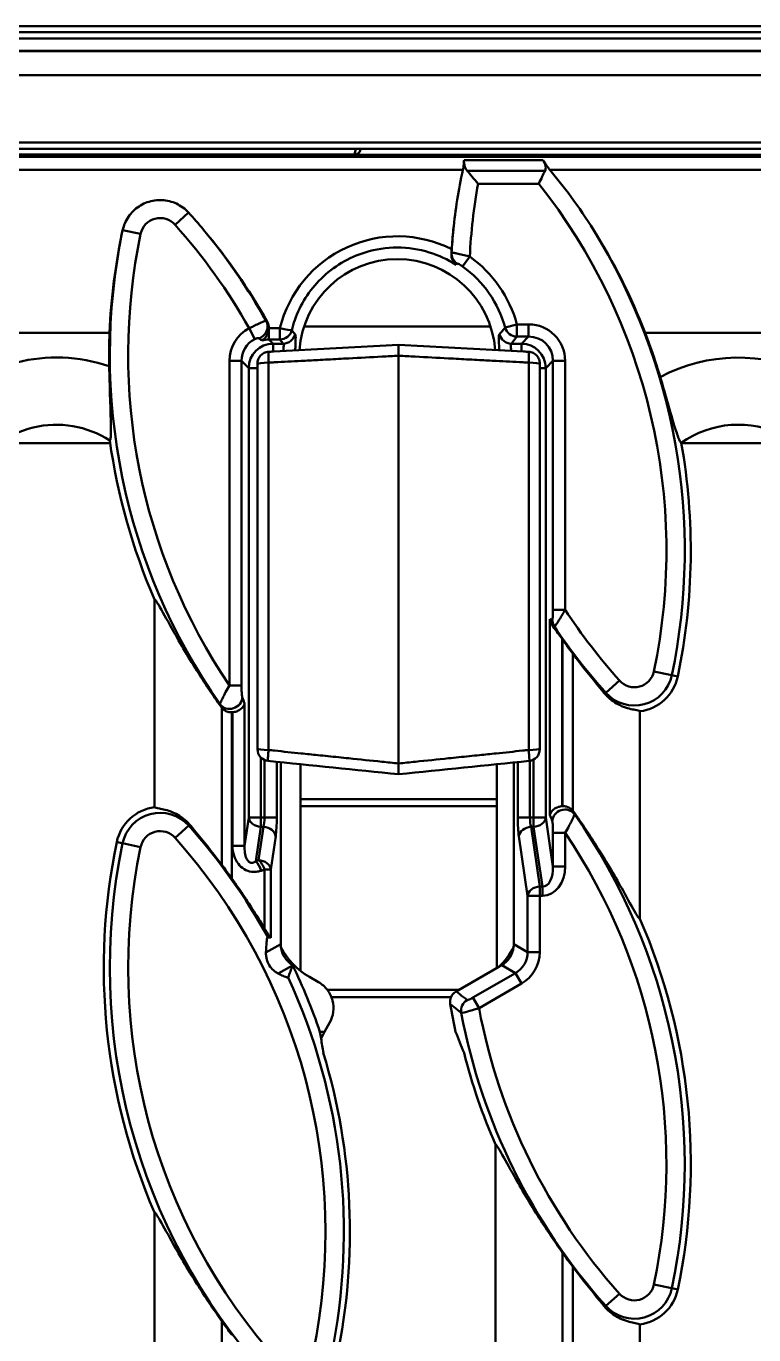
# Model space of a CAD drawing. Header units: millimetres. Extents: x 0 to 2774, y -40 to 1485.
# Drawn here: x 1546.9 to 1606.2, y 593.3 to 700 of the extents above; entities that cross this region are included whole.
import ezdxf

# ---------------------------------------------------------------- set-up
doc = ezdxf.new("R2010")
doc.units = ezdxf.units.MM
doc.header["$LTSCALE"] = 2.5
doc.layers.add('Sichtbar (ISO)', color=7, linetype='Continuous', lineweight=50)
doc.layers.add('Sichtbar schmal (ISO)', color=7, linetype='Continuous', lineweight=50)

msp = doc.modelspace()

# ---------------------------------------------------------------- linework, layer by layer
at = {"layer": 'Sichtbar (ISO)'}
for p, q in [((1965.988, 700.016), (1465.988, 700.016)), ((1965.988, 698.016), (1465.988, 698.016)), ((1965.988, 696.016), (1465.988, 696.016)), ((1544.138, 690.016), (1573.838, 690.016)), ((1573.728, 690.003), (1544.248, 690.003)), ((1544.372, 689.516), (1573.604, 689.516)), ((1573.604, 689.516), (1695.893, 689.516)), ((1573.838, 690.016), (1698.725, 690.016)), ((1574.087, 689.886), (1574.122, 690.016)), ((1553.65, 675.016), (1535.791, 675.016)), ((1610.054, 675.016), (1597.302, 675.016)), ((1577.21, 674.016), (1567.046, 673.483)), ((1577.21, 674.016), (1577.21, 673.138)), ((1587.375, 673.483), (1577.21, 674.016)), ((1587.811, 673.46), (1587.81, 673.46)), ((1565.71, 672.511), (1565.71, 672.467)), ((1565.71, 641.094), (1565.71, 672.467)), ((1577.21, 673.138), (1577.21, 639.892)), ((1588.71, 672.467), (1588.71, 672.511)), ((1588.71, 672.467), (1588.71, 641.094)), ((1557.321, 653.259), (1557.321, 636.328)), ((1596.877, 627.216), (1596.877, 644.147)), ((1565.71, 641.094), (1565.71, 641.05)), ((1588.71, 641.05), (1588.71, 641.094)), ((1567.599, 625.162), (1567.599, 639.998)), ((1569.21, 639.833), (1569.21, 636.972)), ((1569.21, 636.416), (1569.21, 639.833)), ((1577.21, 639.892), (1577.21, 639.013)), ((1585.21, 636.972), (1585.21, 639.833)), ((1585.21, 639.833), (1585.21, 636.416)), ((1586.599, 639.976), (1586.599, 625.162)), ((1569.21, 636.972), (1585.21, 636.972)), ((1569.21, 636.416), (1569.21, 622.978)), ((1585.21, 623.214), (1585.21, 636.416)), ((1585.364, 623.302), (1581.9, 621.303)), ((1585.607, 623.443), (1585.364, 623.302)), ((1570.686, 622.051), (1569.941, 622.481)), ((1581.488, 620.844), (1571.729, 620.844)), ((1570.791, 618.016), (1571.164, 618.016)), ((1570.887, 617.469), (1571.164, 618.016)), ((1571.164, 618.016), (1571.576, 618.73)), ((1585.099, 608.815), (1585.099, 591.884)), ((1557.321, 603.259), (1557.321, 586.328)), ((1596.877, 577.216), (1596.877, 594.147))]:
    msp.add_line(p, q, dxfattribs=at)
for centre, radius, start, end in [((1573.604, 690.016), 0.5, 270, 345), ((1577.099, 673.016), 8, 4.21284, 175.87111), ((1603.393, 673.227), 49.775, 177.94061, 181.08239), ((1550.806, 657.249), 49.775, 16.52029, 20.91263), ((1549.321, 659.516), 8, 57.07077, 150.29643), ((1604.877, 659.516), 8, 0, 125.3978), ((1603.393, 673.227), 50.212, 188.00963, 203.43238), ((1550.806, 657.249), 50.212, 348.215, 10.0797), ((1631.171, 678.782), 49.775, 215.35783, 216.96405), ((1596.423, 647.731), 3.612, 277.21491, 348.215), ((1566.66, 641.05), 0.95, 180, 264.12865), ((1587.76, 641.05), 0.95, 275.87135, 0), ((1557.775, 632.744), 3.612, 97.21491, 168.215), ((1603.393, 623.227), 50.212, 168.215, 203.43238), ((1523.028, 601.693), 49.775, 35.35783, 36.96405), ((1550.806, 607.249), 50.212, 348.215, 23.43238), ((1523.028, 601.693), 50.475, 18.86729, 25.54004), ((1631.171, 628.782), 50.475, 189.7065, 192.31648), ((1523.028, 601.693), 50.212, 348.215, 16.89227), ((1631.171, 628.782), 50.212, 194.41367, 203.43238), ((1631.171, 628.782), 49.775, 215.35783, 216.96405), ((1596.423, 597.731), 3.612, 277.21491, 348.215), ((1603.393, 623.227), 49.775, 215.35783, 216.96405)]:
    msp.add_arc(centre, radius, start, end, dxfattribs=at)
for centre, major_axis, ratio, start_param, end_param in [((1573.742, 690.529), (-0.137, -0.51), 0.947813, 0.2487076, 0.4682626), ((1603.393, 672.9), (0, -49.789), 0.9999784, 4.5002771, 4.6698832), ((1557.775, 682.724), (0, 3.124), 0.9999784, 1.3468687, 1.3586845), ((1523.028, 651.365), (0, 49.93), 0.9999784, 5.2266116, 5.4094214), ((1631.171, 678.456), (0, -49.752), 0.9999784, 4.6124881, 4.6446006), ((1550.806, 656.921), (0, 49.894), 0.9999784, 5.083511, 5.2722426), ((2756.21, 8455.46), (-12261.052, 838.786), 0.6419588, 1.5175994, 1.518471), ((398.21, 8455.46), (12261.052, 838.786), 0.6419588, 4.7647143, 4.7655859), ((1550.117, 601.693), (-38.018, 0), 0.7016335, 4.258301, 4.2657332), ((1569.614, 625.179), (-1.749, -1.01), 0.9900983, 5.7638847, 5.8874355), ((1572.95, 627.676), (-5.901, -1.133), 0.9985791, 0.2882109, 0.8567454), ((1569.614, 625.179), (-1.749, -1.01), 0.9900983, 5.8874355, 6.7901998), ((1581.248, 627.676), (5.901, -1.133), 0.9985791, 5.6564192, 5.9949744), ((1584.584, 625.179), (1.749, -1.01), 0.9900983, 5.7638847, 6.6789352), ((1584.584, 625.179), (1.749, -1.01), 0.9900983, 0.3957498, 0.5193006), ((1538.096, 627.792), (21.147, 36.628), 0.7016335, 4.9613664, 4.9865345), ((1523.028, 609.138), (0, 49.13), 0.9884519, 4.8827925, 4.8940841), ((1631.171, 636.864), (0, -53.331), 0.9884519, 5.0736159, 5.1085717), ((1523.028, 609.138), (0, 49.13), 0.9884519, 4.8583491, 4.8827925), ((1590.576, 616.256), (-5.486, -7.437), 0.051938, 0.0207461, 0.0387774)]:
    msp.add_ellipse(centre, major_axis=major_axis, ratio=ratio, start_param=start_param, end_param=end_param, dxfattribs=at)
for points, knots in [([(1582.529, 688.931), (1582.528, 688.905), (1582.527, 688.879), (1582.521, 688.783), (1582.515, 688.711), (1582.494, 688.525), (1582.476, 688.411), (1582.451, 688.299)], [-0.071843158, -0.071843158, -0.071843158, -0.071843158, -0.062614772, -0.062614772, -0.039080383, -0.039080383, -0.004439823, -0.004439823, -0.004439823, -0.004439823]), ([(1582.536, 688.929), (1582.536, 688.93), (1582.536, 688.931), (1582.534, 688.979), (1582.536, 689.03), (1582.541, 689.081)], [1.240725162, 1.240725162, 1.240725162, 1.240725162, 1.241037678, 1.241037678, 1.261269776, 1.261269776, 1.261269776, 1.261269776]), ([(1582.798, 688.228), (1582.696, 688.352), (1582.621, 688.504), (1582.557, 688.729), (1582.54, 688.829), (1582.536, 688.929)], [0.951886492, 0.951886492, 0.951886492, 0.951886492, 1.010222083, 1.010222083, 1.04938701, 1.04938701, 1.04938701, 1.04938701]), ([(1589.536, 688.299), (1589.505, 688.336), (1589.475, 688.374), (1589.403, 688.465), (1589.363, 688.518), (1589.26, 688.66), (1589.201, 688.748), (1589.088, 688.923), (1589.036, 689.007), (1588.988, 689.081)], [-0.11412113, -0.11412113, -0.11412113, -0.11412113, -0.09971041, -0.09971041, -0.07972174, -0.07972174, -0.04679414, -0.04679414, -0.01178755, -0.01178755, -0.01178755, -0.01178755]), ([(1588.988, 689.081), (1589.084, 688.934), (1589.156, 688.772), (1589.197, 688.546), (1589.199, 688.453), (1589.177, 688.329), (1589.161, 688.276), (1589.139, 688.228)], [0.031631, 0.031631, 0.031631, 0.031631, 0.09544219, 0.09544219, 0.12836887, 0.12836887, 0.1484271, 0.1484271, 0.1484271, 0.1484271]), ([(1583.68, 687.167), (1583.678, 687.169), (1583.677, 687.171), (1583.515, 687.363), (1583.354, 687.556), (1583.057, 687.914), (1582.918, 688.082), (1582.798, 688.228)], [-0.14669972, -0.14669972, -0.14669972, -0.14669972, -0.14605011, -0.14605011, -0.07154326, -0.07154326, 0, 0, 0, 0]), ([(1589.139, 688.228), (1589.071, 688.087), (1588.992, 687.922), (1588.819, 687.562), (1588.726, 687.368), (1588.63, 687.171), (1588.629, 687.169), (1588.629, 687.167)], [-0.12814635, -0.12814635, -0.12814635, -0.12814635, -0.06494979, -0.06494979, 0, 0, 0.00061655, 0.00061655, 0.00061655, 0.00061655]), ([(1593.081, 683.418), (1592.515, 684.322), (1591.903, 685.224), (1590.706, 686.853), (1590.134, 687.584), (1589.536, 688.299)], [0.19988652, 0.19988652, 0.19988652, 0.19988652, 0.51108946, 0.51108946, 0.7704198, 0.7704198, 0.7704198, 0.7704198]), ([(1560.092, 684.815), (1560.052, 684.858), (1560.012, 684.9), (1559.7, 685.207), (1559.316, 685.46), (1558.607, 685.749), (1558.157, 685.837), (1557.393, 685.837), (1556.943, 685.749), (1556.234, 685.46), (1555.851, 685.207), (1555.304, 684.67), (1555.045, 684.289), (1554.829, 683.777), (1554.77, 683.6), (1554.729, 683.418)], [0.67723232, 0.67723232, 0.67723232, 0.67723232, 0.69410003, 0.69410003, 0.80903074, 0.80903074, 0.9237132, 0.9237132, 1.03839565, 1.03839565, 1.15332636, 1.15332636, 1.26867748, 1.26867748, 1.32035344, 1.32035344, 1.32035344, 1.32035344]), ([(1581.51, 681.524), (1581.5, 681.406), (1581.508, 681.293), (1581.555, 681.057), (1581.601, 680.938), (1581.722, 680.726), (1581.8, 680.632), (1581.889, 680.556), (1581.89, 680.555), (1581.891, 680.554)], [0, 0, 0, 0, 0.03776024, 0.03776024, 0.08571129, 0.08571129, 0.13724312, 0.13724312, 0.13786008, 0.13786008, 0.13786008, 0.13786008]), ([(1566.5, 675.924), (1566.567, 675.805), (1566.611, 675.673), (1566.634, 675.485), (1566.636, 675.433), (1566.634, 675.382)], [0, 0, 0, 0, 0.041198957, 0.041198957, 0.056876879, 0.056876879, 0.056876879, 0.056876879]), ([(1566.065, 674.384), (1566.066, 674.385), (1566.067, 674.385), (1566.143, 674.426), (1566.216, 674.481), (1566.35, 674.616), (1566.412, 674.697), (1566.516, 674.879), (1566.559, 674.978), (1566.615, 675.181), (1566.631, 675.28), (1566.634, 675.382)], [-0.00054516, -0.00054516, -0.00054516, -0.00054516, 0, 0, 0.04269688, 0.04269688, 0.08374583, 0.08374583, 0.12071721, 0.12071721, 0.15165168, 0.15165168, 0.15165168, 0.15165168]), ([(1565.71, 672.511), (1565.71, 672.513), (1565.71, 672.515), (1565.71, 672.533), (1565.711, 672.549), (1565.714, 672.597), (1565.717, 672.627), (1565.731, 672.719), (1565.747, 672.779), (1565.81, 672.953), (1565.875, 673.06), (1566.041, 673.242), (1566.142, 673.317), (1566.365, 673.423), (1566.486, 673.453), (1566.61, 673.46)], [-0.00052808, -0.00052808, -0.00052808, -0.00052808, 0, 0, 0.00493118, 0.00493118, 0.01404054, 0.01404054, 0.03228193, 0.03228193, 0.0688436, 0.0688436, 0.10540239, 0.10540239, 0.14196091, 0.14196091, 0.14196091, 0.14196091]), ([(1567.046, 673.483), (1567.024, 673.482), (1567.003, 673.481), (1566.858, 673.473), (1566.734, 673.466), (1566.61, 673.46)], [-0.00643391, -0.00643391, -0.00643391, -0.00643391, 0, 0, 0.0372055, 0.0372055, 0.0372055, 0.0372055]), ([(1587.81, 673.46), (1587.687, 673.466), (1587.563, 673.473), (1587.417, 673.481), (1587.396, 673.482), (1587.375, 673.483)], [0.106226978, 0.106226978, 0.106226978, 0.106226978, 0.143432458, 0.143432458, 0.149866364, 0.149866364, 0.149866364, 0.149866364]), ([(1587.811, 673.46), (1587.934, 673.453), (1588.055, 673.423), (1588.279, 673.317), (1588.379, 673.242), (1588.546, 673.06), (1588.61, 672.953), (1588.674, 672.779), (1588.689, 672.719), (1588.704, 672.627), (1588.707, 672.597), (1588.71, 672.549), (1588.71, 672.533), (1588.71, 672.515), (1588.71, 672.513), (1588.71, 672.511)], [0, 0, 0, 0, 0.03710964, 0.03710964, 0.07421954, 0.07421954, 0.11133237, 0.11133237, 0.12984875, 0.12984875, 0.13909542, 0.13909542, 0.14410094, 0.14410094, 0.14463698, 0.14463698, 0.14463698, 0.14463698]), ([(1553.67, 666.23), (1553.694, 666.247), (1553.713, 666.296), (1553.742, 666.455), (1553.752, 666.564), (1553.77, 666.971), (1553.766, 667.343), (1553.741, 668.365), (1553.714, 669.096), (1553.664, 670.67), (1553.642, 671.476), (1553.627, 672.287)], [-0.89673369, -0.89673369, -0.89673369, -0.89673369, -0.80012747, -0.80012747, -0.70341767, -0.70341767, -0.50848125, -0.50848125, -0.24335589, -0.24335589, 0, 0, 0, 0]), ([(1598.526, 671.402), (1598.726, 670.729), (1598.92, 670.059), (1599.293, 668.764), (1599.468, 668.15), (1599.765, 667.155), (1599.889, 666.763), (1600.098, 666.218), (1600.18, 666.065), (1600.243, 666.037)], [-0.83011063, -0.83011063, -0.83011063, -0.83011063, -0.61945321, -0.61945321, -0.39788057, -0.39788057, -0.19550263, -0.19550263, 0, 0, 0, 0]), ([(1562.736, 644.511), (1562.073, 645.45), (1561.399, 646.456), (1559.996, 648.683), (1559.287, 649.904), (1558.326, 651.622), (1557.92, 652.372), (1557.576, 652.948), (1557.499, 653.07), (1557.384, 653.224), (1557.343, 653.261), (1557.321, 653.259)], [3.4958418, 3.4958418, 3.4958418, 3.4958418, 3.8312275, 3.8312275, 4.2428686, 4.2428686, 4.5039478, 4.5039478, 4.5816976, 4.5816976, 4.6534636, 4.6534636, 4.6534636, 4.6534636]), ([(1589.778, 651.084), (1589.712, 651.169), (1589.661, 651.26), (1589.582, 651.45), (1589.556, 651.55), (1589.544, 651.651), (1589.544, 651.652), (1589.544, 651.653)], [0, 0, 0, 0, 0.039546677, 0.039546677, 0.081152881, 0.081152881, 0.081539688, 0.081539688, 0.081539688, 0.081539688]), ([(1590.528, 650.048), (1590.419, 650.201), (1590.305, 650.362), (1590.054, 650.712), (1589.918, 650.898), (1589.795, 651.061), (1589.786, 651.073), (1589.778, 651.084)], [-0.61563881, -0.61563881, -0.61563881, -0.61563881, -0.56100482, -0.56100482, -0.49272721, -0.49272721, -0.48768777, -0.48768777, -0.48768777, -0.48768777]), ([(1594.013, 645.577), (1593.968, 645.63), (1593.924, 645.683), (1593.172, 646.581), (1592.437, 647.494), (1591.654, 648.516), (1591.527, 648.683), (1591.4, 648.852)], [0.70958265, 0.70958265, 0.70958265, 0.70958265, 0.73010989, 0.73010989, 1.0546565, 1.0546565, 1.11670002, 1.11670002, 1.11670002, 1.11670002]), ([(1564.654, 644.79), (1564.654, 644.789), (1564.654, 644.788), (1564.638, 644.698), (1564.601, 644.608), (1564.479, 644.436), (1564.394, 644.352), (1564.2, 644.222), (1564.098, 644.172), (1563.887, 644.101), (1563.782, 644.078), (1563.673, 644.068), (1563.672, 644.067), (1563.671, 644.067)], [-0.00054735, -0.00054735, -0.00054735, -0.00054735, 0, 0, 0.04548776, 0.04548776, 0.0923087, 0.0923087, 0.13017484, 0.13017484, 0.16305697, 0.16305697, 0.16332469, 0.16332469, 0.16332469, 0.16332469]), ([(1596.877, 644.147), (1596.828, 644.188), (1596.698, 644.217), (1596.222, 644.31), (1595.824, 644.386), (1595.217, 644.645), (1595.025, 644.74), (1594.642, 644.983), (1594.45, 645.132), (1594.191, 645.378), (1594.1, 645.474), (1594.013, 645.577)], [0.04336489, 0.04336489, 0.04336489, 0.04336489, 0.19996601, 0.19996601, 0.39993202, 0.39993202, 0.47560066, 0.47560066, 0.55126929, 0.55126929, 0.59299387, 0.59299387, 0.59299387, 0.59299387]), ([(1563.622, 644.064), (1563.605, 644.063), (1563.588, 644.063), (1563.445, 644.064), (1563.319, 644.089), (1563.109, 644.175), (1563.022, 644.227), (1562.891, 644.332), (1562.843, 644.38), (1562.799, 644.431)], [0.152189925, 0.152189925, 0.152189925, 0.152189925, 0.157281749, 0.157281749, 0.19536677, 0.19536677, 0.22550286, 0.22550286, 0.245848046, 0.245848046, 0.245848046, 0.245848046]), ([(1557.321, 636.328), (1557.37, 636.288), (1557.501, 636.258), (1557.976, 636.166), (1558.374, 636.09), (1558.982, 635.831), (1559.173, 635.735), (1559.557, 635.492), (1559.749, 635.344), (1560.008, 635.098), (1560.099, 635.002), (1560.186, 634.899)], [0.04336489, 0.04336489, 0.04336489, 0.04336489, 0.19996601, 0.19996601, 0.39993202, 0.39993202, 0.47560066, 0.47560066, 0.55126929, 0.55126929, 0.59299387, 0.59299387, 0.59299387, 0.59299387]), ([(1589.544, 635.685), (1589.544, 635.686), (1589.544, 635.687), (1589.56, 635.778), (1589.598, 635.867), (1589.719, 636.04), (1589.804, 636.123), (1589.999, 636.253), (1590.1, 636.303), (1590.311, 636.375), (1590.417, 636.397), (1590.526, 636.408), (1590.527, 636.408), (1590.528, 636.408)], [-0.00054956, -0.00054956, -0.00054956, -0.00054956, 0, 0, 0.04538998, 0.04538998, 0.09226353, 0.09226353, 0.13016071, 0.13016071, 0.16305398, 0.16305398, 0.16332308, 0.16332308, 0.16332308, 0.16332308]), ([(1590.576, 636.412), (1590.593, 636.412), (1590.61, 636.413), (1590.754, 636.412), (1590.879, 636.386), (1591.089, 636.3), (1591.176, 636.249), (1591.307, 636.143), (1591.356, 636.096), (1591.4, 636.045)], [0.152189675, 0.152189675, 0.152189675, 0.152189675, 0.157262329, 0.157262329, 0.19535253, 0.19535253, 0.225491118, 0.225491118, 0.245847784, 0.245847784, 0.245847784, 0.245847784]), ([(1591.462, 635.964), (1592.126, 635.026), (1592.799, 634.02), (1594.203, 631.792), (1594.911, 630.571), (1595.872, 628.854), (1596.278, 628.104), (1596.622, 627.528), (1596.7, 627.406), (1596.815, 627.251), (1596.855, 627.214), (1596.877, 627.216)], [3.4958418, 3.4958418, 3.4958418, 3.4958418, 3.8312275, 3.8312275, 4.2428686, 4.2428686, 4.5039478, 4.5039478, 4.5816976, 4.5816976, 4.6534636, 4.6534636, 4.6534636, 4.6534636]), ([(1560.186, 634.899), (1560.23, 634.846), (1560.275, 634.793), (1561.026, 633.895), (1561.761, 632.981), (1562.544, 631.96), (1562.671, 631.793), (1562.799, 631.624)], [0.70958265, 0.70958265, 0.70958265, 0.70958265, 0.73010989, 0.73010989, 1.0546565, 1.0546565, 1.11670002, 1.11670002, 1.11670002, 1.11670002]), ([(1563.622, 630.497), (1564.306, 629.534), (1565.001, 628.496), (1565.868, 627.12), (1566.08, 626.777), (1566.286, 626.438)], [3.48531602, 3.48531602, 3.48531602, 3.48531602, 3.83122755, 3.83122755, 3.94658935, 3.94658935, 3.94658935, 3.94658935]), ([(1566.794, 625.665), (1566.788, 625.667), (1566.779, 625.675), (1566.753, 625.705), (1566.733, 625.732), (1566.663, 625.83), (1566.604, 625.922), (1566.467, 626.14), (1566.378, 626.285), (1566.286, 626.438)], [0.45584881, 0.45584881, 0.45584881, 0.45584881, 0.47001999, 0.47001999, 0.48877737, 0.48877737, 0.52629213, 0.52629213, 0.57881081, 0.57881081, 0.57881081, 0.57881081]), ([(1566.397, 624.467), (1566.407, 624.751), (1566.423, 625.072), (1566.452, 625.392), (1566.463, 625.487), (1566.481, 625.607), (1566.491, 625.66), (1566.509, 625.72), (1566.519, 625.742), (1566.531, 625.752), (1566.535, 625.753), (1566.539, 625.751)], [1.37154015, 1.37154015, 1.37154015, 1.37154015, 1.45905871, 1.45905871, 1.49123561, 1.49123561, 1.51621704, 1.51621704, 1.53798647, 1.53798647, 1.54705021, 1.54705021, 1.54705021, 1.54705021]), ([(1567.4, 622.754), (1567.336, 622.787), (1567.272, 622.824), (1567.068, 622.961), (1566.937, 623.079), (1566.713, 623.35), (1566.62, 623.501), (1566.479, 623.825), (1566.432, 623.997), (1566.397, 624.272), (1566.393, 624.372), (1566.397, 624.467)], [-0.36580718, -0.36580718, -0.36580718, -0.36580718, -0.34333988, -0.34333988, -0.29352773, -0.29352773, -0.24435018, -0.24435018, -0.19483642, -0.19483642, -0.16554489, -0.16554489, -0.16554489, -0.16554489]), ([(1568.213, 622.437), (1568.212, 622.433), (1568.208, 622.43), (1568.19, 622.424), (1568.165, 622.426), (1568.063, 622.45), (1567.927, 622.504), (1567.679, 622.616), (1567.541, 622.683), (1567.4, 622.754)], [0.01242408, 0.01242408, 0.01242408, 0.01242408, 0.0229879, 0.0229879, 0.04615819, 0.04615819, 0.1028572, 0.1028572, 0.15083813, 0.15083813, 0.15083813, 0.15083813]), ([(1571.576, 618.73), (1571.735, 619.006), (1571.839, 619.31), (1571.922, 619.936), (1571.902, 620.251), (1571.743, 620.868), (1571.599, 621.163), (1571.207, 621.676), (1570.964, 621.89), (1570.686, 622.051)], [-0.38304566, -0.38304566, -0.38304566, -0.38304566, -0.28749559, -0.28749559, -0.19372824, -0.19372824, -0.09623028, -0.09623028, 0, 0, 0, 0]), ([(1581.9, 621.303), (1581.788, 621.238), (1581.69, 621.152), (1581.532, 620.947), (1581.474, 620.831), (1581.42, 620.636), (1581.409, 620.563), (1581.402, 620.418), (1581.406, 620.344), (1581.418, 620.272)], [0, 0, 0, 0, 0.03883839, 0.03883839, 0.07759437, 0.07759437, 0.09948083, 0.09948083, 0.12140627, 0.12140627, 0.12140627, 0.12140627]), ([(1590.576, 599.979), (1589.893, 600.942), (1589.197, 601.98), (1587.773, 604.239), (1587.065, 605.46), (1586.104, 607.177), (1585.698, 607.927), (1585.354, 608.503), (1585.276, 608.626), (1585.169, 608.77), (1585.132, 608.807), (1585.109, 608.813)], [3.485316, 3.485316, 3.485316, 3.485316, 3.8312275, 3.8312275, 4.2428686, 4.2428686, 4.5039478, 4.5039478, 4.5816976, 4.5816976, 4.6437184, 4.6437184, 4.6437184, 4.6437184]), ([(1562.799, 594.423), (1562.115, 595.386), (1561.419, 596.424), (1559.996, 598.683), (1559.287, 599.904), (1558.326, 601.622), (1557.92, 602.372), (1557.576, 602.948), (1557.499, 603.07), (1557.384, 603.224), (1557.343, 603.261), (1557.321, 603.259)], [3.485316, 3.485316, 3.485316, 3.485316, 3.8312275, 3.8312275, 4.2428686, 4.2428686, 4.5039478, 4.5039478, 4.5816976, 4.5816976, 4.6534636, 4.6534636, 4.6534636, 4.6534636]), ([(1594.013, 595.577), (1593.968, 595.63), (1593.924, 595.683), (1593.172, 596.581), (1592.437, 597.494), (1591.654, 598.516), (1591.527, 598.683), (1591.4, 598.852)], [0.70958265, 0.70958265, 0.70958265, 0.70958265, 0.73010989, 0.73010989, 1.0546565, 1.0546565, 1.11670002, 1.11670002, 1.11670002, 1.11670002]), ([(1596.877, 594.147), (1596.828, 594.188), (1596.698, 594.217), (1596.222, 594.31), (1595.824, 594.386), (1595.217, 594.645), (1595.025, 594.74), (1594.642, 594.983), (1594.45, 595.132), (1594.191, 595.378), (1594.1, 595.474), (1594.013, 595.577)], [0.04336489, 0.04336489, 0.04336489, 0.04336489, 0.19996601, 0.19996601, 0.39993202, 0.39993202, 0.47560066, 0.47560066, 0.55126929, 0.55126929, 0.59299387, 0.59299387, 0.59299387, 0.59299387])]:
    msp.add_open_spline(points, degree=3, knots=knots, dxfattribs=at)
for points, degree in [([(1582.541, 689.081), (1582.536, 689.035), (1582.532, 688.985), (1582.529, 688.931)], 3), ([(1582.451, 688.299), (1582.086, 686.66), (1581.827, 685.013), (1581.667, 683.418)], 3), ([(1561.311, 683.418), (1560.916, 683.89), (1560.509, 684.356), (1560.092, 684.815)], 3), ([(1581.51, 681.524), (1581.519, 681.621), (1581.527, 681.723), (1581.534, 681.826)], 3), ([(1566.61, 673.46), (1566.61, 673.46), (1566.61, 673.46), (1566.61, 673.46)], 3), ([(1590.576, 649.979), (1590.56, 650.002), (1590.544, 650.025), (1590.528, 650.048)], 3), ([(1562.799, 644.431), (1562.777, 644.457), (1562.756, 644.483), (1562.736, 644.511)], 3), ([(1563.671, 644.067), (1563.655, 644.066), (1563.638, 644.065), (1563.622, 644.064)], 3), ([(1590.528, 636.408), (1590.544, 636.41), (1590.56, 636.411), (1590.576, 636.412)], 3), ([(1591.4, 636.045), (1591.422, 636.019), (1591.443, 635.992), (1591.462, 635.964)], 3), ([(1568.56, 623.424), (1568.564, 623.434), (1568.567, 623.445), (1568.57, 623.455)], 3), ([(1585.099, 608.815), (1585.104, 608.814), (1585.109, 608.813)], 2)]:
    msp.add_open_spline(points, degree=degree, dxfattribs=at)
at = {"layer": 'Sichtbar schmal (ISO)'}
for p, q in [((1465.988, 699.516), (1965.988, 699.516)), ((1965.988, 699.016), (1465.988, 699.016)), ((1465.988, 697.99), (1965.988, 697.99)), ((1965.988, 690.516), (1465.988, 690.516)), ((1573.604, 689.54), (1544.372, 689.54)), ((1573.728, 690.003), (1573.604, 689.54)), ((1573.604, 689.516), (1573.604, 689.54)), ((1695.782, 689.37), (1542.194, 689.37)), ((1582.536, 688.929), (1582.529, 688.931)), ((1588.988, 689.081), (1582.541, 689.081)), ((1542.194, 688.299), (1582.451, 688.299)), ((1589.139, 688.228), (1582.798, 688.228)), ((1589.536, 688.299), (1609.466, 688.299)), ((1588.629, 687.167), (1583.68, 687.167)), ((1560.092, 684.815), (1558.987, 683.828)), ((1554.721, 683.382), (1554.721, 683.382)), ((1556.184, 683.076), (1554.721, 683.382)), ((1583.007, 681.223), (1582.427, 680.418)), ((1586.849, 675.698), (1585.892, 675.435)), ((1586.849, 674.706), (1586.849, 675.698)), ((1587.804, 675.698), (1586.849, 675.698)), ((1587.804, 675.698), (1587.804, 674.706)), ((1565.038, 675.375), (1565.485, 674.495)), ((1567.535, 675.382), (1566.636, 675.382)), ((1566.636, 675.382), (1566.636, 674.464)), ((1567.535, 675.382), (1567.535, 674.464)), ((1569.504, 675.529), (1584.694, 675.529)), ((1586.849, 674.706), (1587.804, 674.706)), ((1587.222, 674.123), (1587.804, 674.706)), ((1566.636, 674.464), (1567.535, 674.464)), ((1566.636, 674.464), (1566.976, 674.123)), ((1566.976, 674.123), (1567.803, 674.123)), ((1566.976, 673.479), (1566.976, 674.123)), ((1586.395, 674.123), (1587.222, 674.123)), ((1587.222, 674.123), (1587.222, 673.491)), ((1563.416, 672.721), (1564.409, 672.721)), ((1563.416, 672.721), (1563.416, 646.253)), ((1564.409, 646.253), (1564.409, 672.721)), ((1564.991, 672.138), (1564.409, 672.721)), ((1566.611, 672.578), (1566.611, 640.987)), ((1587.81, 640.987), (1587.81, 672.578)), ((1589.789, 672.721), (1589.207, 672.138)), ((1590.782, 672.721), (1589.789, 672.721)), ((1589.789, 672.721), (1589.789, 652.43)), ((1590.782, 652.43), (1590.782, 672.721)), ((1564.991, 635.482), (1564.991, 672.138)), ((1564.991, 672.138), (1565.71, 672.138)), ((1588.71, 672.138), (1589.207, 672.138)), ((1589.207, 672.138), (1589.207, 635.482)), ((1553.703, 665.998), (1544.634, 665.998)), ((1609.564, 665.998), (1600.25, 665.998)), ((1590.782, 652.43), (1589.789, 652.43)), ((1589.544, 651.653), (1589.544, 635.685)), ((1590.528, 636.408), (1590.528, 650.048)), ((1590.576, 636.412), (1590.576, 649.979)), ((1591.4, 648.852), (1591.4, 636.045)), ((1598.015, 647.399), (1599.477, 647.094)), ((1599.477, 647.094), (1599.96, 646.993)), ((1563.416, 646.253), (1564.409, 646.253)), ((1594.097, 645.652), (1594.013, 645.577)), ((1595.211, 646.648), (1594.097, 645.652)), ((1564.654, 633.18), (1564.654, 644.79)), ((1562.799, 631.624), (1562.799, 644.431)), ((1563.622, 644.064), (1563.622, 630.497)), ((1563.671, 644.067), (1563.671, 633.18)), ((1565.984, 640.383), (1565.984, 635.482)), ((1566.285, 635.482), (1566.285, 640.177)), ((1567.277, 640.031), (1567.277, 635.482)), ((1586.921, 635.482), (1586.921, 640.009)), ((1587.914, 640.112), (1587.914, 635.482)), ((1588.214, 635.482), (1588.214, 640.216)), ((1569.21, 636.416), (1585.21, 636.416)), ((1564.654, 633.18), (1564.991, 635.482)), ((1564.991, 635.482), (1565.984, 635.482)), ((1565.984, 635.482), (1566.285, 635.482)), ((1565.984, 635.482), (1565.984, 634.716)), ((1567.277, 635.482), (1566.285, 635.482)), ((1587.914, 635.482), (1586.921, 635.482)), ((1587.914, 635.482), (1588.214, 635.482)), ((1588.214, 634.716), (1588.214, 635.482)), ((1588.214, 635.482), (1589.207, 635.482)), ((1589.207, 635.482), (1589.789, 631.501)), ((1558.987, 633.828), (1560.101, 634.823)), ((1560.101, 634.823), (1560.186, 634.899)), ((1565.984, 634.716), (1565.574, 631.913)), ((1565.801, 632.012), (1566.197, 634.716)), ((1566.197, 634.716), (1565.984, 634.716)), ((1567.19, 633.95), (1566.794, 631.246)), ((1587.719, 629.095), (1587.009, 633.95)), ((1588.214, 634.716), (1588.001, 634.716)), ((1588.001, 634.716), (1588.712, 629.861)), ((1588.925, 629.861), (1588.214, 634.716)), ((1590.782, 634.222), (1589.789, 634.222)), ((1589.789, 634.222), (1589.789, 631.501)), ((1590.782, 631.501), (1590.782, 634.222)), ((1554.721, 633.382), (1554.239, 633.482)), ((1556.184, 633.076), (1554.721, 633.382)), ((1563.671, 633.18), (1564.654, 633.18)), ((1566.286, 631.246), (1566.794, 631.246)), ((1566.286, 631.246), (1566.286, 626.438)), ((1566.794, 625.665), (1566.794, 631.246)), ((1590.782, 631.501), (1589.789, 631.501)), ((1588.712, 629.095), (1588.712, 629.861)), ((1588.925, 629.861), (1588.712, 629.861)), ((1588.925, 629.095), (1588.925, 629.861)), ((1587.719, 629.095), (1588.712, 629.095)), ((1587.719, 629.095), (1587.719, 624.515)), ((1588.712, 629.095), (1588.925, 629.095)), ((1588.712, 624.515), (1588.712, 629.095)), ((1566.397, 624.467), (1567.599, 625.162)), ((1586.599, 625.162), (1587.719, 624.515)), ((1588.712, 624.515), (1587.719, 624.515)), ((1568.56, 623.424), (1567.4, 622.754)), ((1586.727, 622.796), (1585.607, 623.443)), ((1586.727, 622.796), (1583.267, 620.798)), ((1587.223, 621.936), (1586.727, 622.796)), ((1571.385, 621.443), (1582.143, 621.443)), ((1583.763, 619.939), (1587.223, 621.936)), ((1583.763, 619.939), (1583.267, 620.798)), ((1590.576, 587.179), (1590.576, 599.979)), ((1591.4, 598.852), (1591.4, 586.053)), ((1594.097, 595.652), (1595.211, 596.648)), ((1598.015, 597.399), (1599.477, 597.094)), ((1599.477, 597.094), (1599.96, 596.993)), ((1594.097, 595.652), (1594.013, 595.577)), ((1562.799, 581.624), (1562.799, 594.423))]:
    msp.add_line(p, q, dxfattribs=at)
for centre, radius, start, end in [((1631.171, 678.782), 48.226, 169.98735, 177.09909), ((1550.806, 657.249), 48.226, 348.215, 38.34444), ((1557.775, 682.744), 1.626, 41.785, 168.215), ((1603.393, 673.227), 49.72, 168.215, 214.98283), ((1557.775, 682.744), 3.12, 167.53706, 168.215), ((1603.393, 673.227), 48.226, 168.215, 214.00914), ((1523.028, 651.693), 48.226, 29.41031, 41.785), ((1523.028, 651.693), 49.72, 29.25061, 39.64788), ((1631.171, 678.782), 49.72, 174.65064, 176.82063), ((1550.806, 657.249), 49.72, 348.215, 31.75784), ((1577.099, 673.016), 10.113, 15.38454, 54.25396), ((1577.099, 673.016), 9.12, 15.38454, 54.25396), ((1549.321, 659.516), 13.477, 71.3703, 136.3997), ((1604.877, 659.516), 13.477, 63.79183, 118.11566), ((1631.171, 678.782), 48.226, 213.12355, 221.785), ((1631.171, 678.782), 49.72, 213.89276, 221.785), ((1596.423, 647.731), 3.12, 221.785, 348.215), ((1596.423, 647.731), 1.626, 221.785, 348.215), ((1557.775, 632.744), 3.12, 41.785, 168.215), ((1550.806, 607.249), 49.72, 348.215, 34.98283), ((1557.775, 632.744), 1.626, 41.785, 168.215), ((1523.028, 601.693), 49.72, 28.93869, 41.785), ((1550.806, 607.249), 48.226, 348.215, 34.00914), ((1603.393, 623.227), 49.72, 168.215, 221.785), ((1603.393, 623.227), 48.226, 168.215, 221.785), ((1523.028, 601.693), 48.226, 348.215, 41.785), ((1523.028, 601.693), 49.72, 348.215, 24.65929), ((1631.171, 628.782), 49.72, 190.70363, 221.785), ((1631.171, 628.782), 48.226, 190.56692, 221.785), ((1596.423, 597.731), 3.12, 221.785, 348.215), ((1596.423, 597.731), 1.626, 221.785, 348.215)]:
    msp.add_arc(centre, radius, start, end, dxfattribs=at)
for centre, major_axis, ratio, start_param, end_param in [((1573.604, 690.016), (0.483, -0.129), 0.947813, 4.9610966, 6.2831853), ((1577.099, 673.031), (0, 9.849), 0.9999575, 5.8161391, 7.6130358), ((1582.522, 681.485), (-0.684, 0.73), 0.9920724, 0.7663927, 1.8172891), ((1565.539, 675.501), (0.563, 0.827), 0.9813279, 4.0567485, 5.8129134), ((1587.759, 672.676), (2.153, 2.153), 0.9852565, 5.5052135, 7.0611571), ((1566.439, 672.676), (-2.153, 2.153), 0.9852565, 5.9721905, 7.0611571), ((1566.439, 672.676), (-1.456, 1.456), 0.9710455, 5.9721905, 7.0611571), ((1566.709, 672.406), (-1.24, 1.682), 0.9558488, 5.6622447, 5.9486616), ((1566.709, 672.331), (-1.751, 2.529), 0.9745247, 5.6895959, 5.6901187), ((1567.535, 675.457), (0.971, -0.239), 0.0727067, 4.7302518, 6.1606864), ((1567.535, 675.457), (0.79, 0.613), 0.9881278, 4.0577118, 5.3670662), ((1567.803, 675.116), (-0.781, -0.624), 0.9878709, 0.9024502, 2.2391425), ((1586.395, 675.116), (-0.781, 0.624), 0.9878709, 0.9024502, 2.2391425), ((1586.849, 675.698), (0.795, -0.606), 0.9882938, 4.066914, 5.357864), ((1587.759, 672.676), (1.456, 1.456), 0.9710455, 5.5052135, 7.0611571), ((1566.991, 672.123), (-1.414, 1.414), 0.9998897, 5.5052135, 7.0611571), ((1587.207, 672.123), (1.414, 1.414), 0.9998897, 5.5052135, 7.0611571), ((1566.66, 672.467), (-0.95, 0), 0.1171879, 4.7647489, 6.2831853), ((1587.76, 672.467), (0.95, 0), 0.1171879, 0, 1.5184364), ((1590.726, 651.612), (-0.206, -0.978), 0.9922188, 4.9185664, 5.5077729), ((1563.472, 645.292), (0.937, 0.351), 0.9437736, 3.4083811, 5.9056408), ((1566.66, 641.094), (-0.95, 0), 0.1132914, 0, 1.5184364), ((1587.76, 641.094), (0.95, 0), 0.1132914, 4.7647489, 6.2831853), ((1590.726, 635.183), (-0.937, -0.351), 0.9437736, 3.4083811, 5.9056408), ((1565.984, 635.482), (-0.989, 0.145), 0.7626782, 0.1895584, 1.6819383), ((1566.039, 635.482), (0, 1), 0.2455691, 3.8397244, 4.712389), ((1567.032, 635.482), (0, -2), 0.1227846, 0.6981317, 1.5707963), ((1587.167, 635.482), (0, 2), 0.1227846, 1.5707963, 2.443461), ((1588.159, 635.482), (0, -1), 0.2455691, 4.712389, 5.5850536), ((1588.214, 635.482), (0.989, 0.145), 0.7626782, 4.601247, 6.0936269), ((1566.197, 633.95), (0.989, -0.145), 0.7626782, 0.1895584, 1.6819383), ((1588.001, 633.95), (-0.989, -0.145), 0.7626782, 4.601247, 6.0936269), ((1563.622, 635.315), (-4.5, 0), 0.8390996, 2.0194332, 2.0763577), ((1565.574, 631.147), (0.375, -0.927), 0.4075829, 1.4076285, 2.3607062), ((1565.801, 631.246), (-0.421, 0.907), 0.448667, 4.5069327, 5.4804718), ((1565.801, 631.246), (0.989, -0.145), 0.7626782, 0.1895584, 1.6819383), ((1563.622, 634.549), (5.5, 0), 0.6865361, 5.1610258, 5.2179503), ((1588.767, 631.706), (0.38, -2.595), 0.7626782, 6.1720433, 7.6644232), ((1588.767, 631.706), (0.269, -1.84), 0.5377327, 6.1720433, 7.6644232), ((1588.712, 629.095), (-0.989, -0.145), 0.7626782, 4.601247, 6.0936269), ((1585.689, 624.541), (1.767, -1.02), 0.9804384, 5.7638847, 6.8024859), ((1585.689, 624.541), (2.624, -1.515), 0.9900983, 5.7638847, 6.8024859), ((1583.295, 619.733), (-0.615, -0.788), 0.9913404, 4.3307451, 5.5574251)]:
    msp.add_ellipse(centre, major_axis=major_axis, ratio=ratio, start_param=start_param, end_param=end_param, dxfattribs=at)
for points, knots in [([(1568.497, 675.211), (1568.565, 675.492), (1568.648, 675.77), (1569.19, 677.311), (1569.929, 678.476), (1571.895, 680.41), (1573.142, 681.154), (1575.334, 681.83), (1576.217, 681.963), (1577.099, 681.963), (1577.982, 681.963), (1578.864, 681.83), (1580.477, 681.333), (1581.214, 680.99), (1581.891, 680.554)], [-1.3298505, -1.3298505, -1.3298505, -1.3298505, -1.2318876, -1.2318876, -0.7764802, -0.7764802, -0.2986462, -0.2986462, 0, 0, 0, 0.2986462, 0.2986462, 0.5711527, 0.5711527, 0.5711527, 0.5711527]), ([(1583.007, 681.223), (1582.859, 681.263), (1582.708, 681.302), (1582.381, 681.383), (1582.205, 681.424), (1581.924, 681.484), (1581.812, 681.506), (1581.658, 681.532), (1581.606, 681.539), (1581.549, 681.543), (1581.535, 681.542), (1581.527, 681.54)], [-0.079028144, -0.079028144, -0.079028144, -0.079028144, -0.0612112, -0.0612112, -0.039532842, -0.039532842, -0.02196269, -0.02196269, -0.008447188, -0.008447188, 0, 0, 0, 0]), ([(1581.987, 680.649), (1581.989, 680.651), (1581.994, 680.652), (1582.011, 680.652), (1582.027, 680.648), (1582.073, 680.631), (1582.107, 680.615), (1582.19, 680.572), (1582.242, 680.541), (1582.339, 680.479), (1582.384, 680.449), (1582.427, 680.418)], [0, 0, 0, 0, 0.008447188, 0.008447188, 0.02196269, 0.02196269, 0.039532842, 0.039532842, 0.0612112, 0.0612112, 0.079028144, 0.079028144, 0.079028144, 0.079028144]), ([(1566.408, 675.988), (1566.402, 675.988), (1566.392, 675.987), (1566.33, 675.975), (1566.23, 675.941), (1565.976, 675.837), (1565.835, 675.775), (1565.556, 675.643), (1565.427, 675.579), (1565.208, 675.466), (1565.122, 675.421), (1565.038, 675.375)], [-0.390057786, -0.390057786, -0.390057786, -0.390057786, -0.384096088, -0.384096088, -0.359982407, -0.359982407, -0.340007789, -0.340007789, -0.324642697, -0.324642697, -0.315039515, -0.315039515, -0.315039515, -0.315039515]), ([(1565.485, 674.495), (1565.504, 674.505), (1565.524, 674.514), (1565.575, 674.535), (1565.607, 674.545), (1565.676, 674.563), (1565.712, 674.57), (1565.781, 674.575), (1565.81, 674.572), (1565.832, 674.564), (1565.836, 674.562), (1565.839, 674.559)], [0.315039515, 0.315039515, 0.315039515, 0.315039515, 0.324642697, 0.324642697, 0.340007789, 0.340007789, 0.359982407, 0.359982407, 0.384096088, 0.384096088, 0.390057786, 0.390057786, 0.390057786, 0.390057786]), ([(1565.948, 674.475), (1565.978, 674.452), (1566.007, 674.43), (1566.046, 674.399), (1566.056, 674.392), (1566.065, 674.384)], [0.074984925, 0.074984925, 0.074984925, 0.074984925, 0.135073517, 0.135073517, 0.155161371, 0.155161371, 0.155161371, 0.155161371]), ([(1568.497, 675.211), (1568.505, 675.202), (1568.513, 675.193), (1568.603, 675.088), (1568.687, 674.992), (1568.772, 674.897)], [0.74338879, 0.74338879, 0.74338879, 0.74338879, 0.7681199, 0.7681199, 1.02415987, 1.02415987, 1.02415987, 1.02415987]), ([(1568.772, 674.897), (1568.784, 674.883), (1568.794, 674.857), (1568.814, 674.763), (1568.819, 674.678), (1568.821, 674.43), (1568.814, 674.254), (1568.8, 673.903), (1568.793, 673.742), (1568.788, 673.574)], [0, 0, 0, 0, 0.03852028, 0.03852028, 0.10015274, 0.10015274, 0.1789136, 0.1789136, 0.23706348, 0.23706348, 0.23706348, 0.23706348]), ([(1585.41, 673.586), (1585.402, 673.848), (1585.39, 674.094), (1585.377, 674.499), (1585.375, 674.661), (1585.395, 674.832), (1585.408, 674.877), (1585.427, 674.897)], [0.05285871, 0.05285871, 0.05285871, 0.05285871, 0.14385259, 0.14385259, 0.23291145, 0.23291145, 0.28857324, 0.28857324, 0.28857324, 0.28857324]), ([(1585.427, 674.897), (1585.511, 674.992), (1585.595, 675.088), (1585.75, 675.267), (1585.822, 675.351), (1585.892, 675.435)], [0, 0, 0, 0, 0.25605142, 0.25605142, 0.48009091, 0.48009091, 0.48009091, 0.48009091]), ([(1586.849, 674.706), (1586.78, 674.615), (1586.711, 674.525), (1586.559, 674.33), (1586.478, 674.227), (1586.395, 674.123)], [-0.48009091, -0.48009091, -0.48009091, -0.48009091, -0.25605142, -0.25605142, 0, 0, 0, 0]), ([(1566.611, 672.578), (1566.608, 672.638), (1566.606, 672.698), (1566.6, 672.848), (1566.598, 672.936), (1566.593, 673.145), (1566.593, 673.253), (1566.598, 673.412), (1566.603, 673.457), (1566.61, 673.46)], [-0.0072157105, -0.0072157105, -0.0072157105, -0.0072157105, -0.0063137467, -0.0063137467, -0.0048706046, -0.0048706046, -0.0025615772, -0.0025615772, -0.0000789456, -0.0000789456, -0.0000789456, -0.0000789456]), ([(1567.803, 674.123), (1567.721, 674.227), (1567.639, 674.33), (1567.551, 674.444), (1567.543, 674.454), (1567.535, 674.464)], [-1.02415987, -1.02415987, -1.02415987, -1.02415987, -0.7681199, -0.7681199, -0.74338879, -0.74338879, -0.74338879, -0.74338879]), ([(1567.809, 673.523), (1567.813, 673.568), (1567.817, 673.611), (1567.832, 673.766), (1567.842, 673.864), (1567.846, 674.002), (1567.843, 674.049), (1567.825, 674.102), (1567.816, 674.116), (1567.803, 674.123)], [-0.20808747, -0.20808747, -0.20808747, -0.20808747, -0.1789136, -0.1789136, -0.10015274, -0.10015274, -0.03852028, -0.03852028, 0, 0, 0, 0]), ([(1586.395, 674.123), (1586.377, 674.112), (1586.365, 674.088), (1586.349, 673.993), (1586.354, 673.903), (1586.371, 673.714), (1586.38, 673.628), (1586.389, 673.535)], [-0.28857324, -0.28857324, -0.28857324, -0.28857324, -0.23291145, -0.23291145, -0.14385259, -0.14385259, -0.08302809, -0.08302809, -0.08302809, -0.08302809]), ([(1587.811, 673.46), (1587.818, 673.457), (1587.823, 673.412), (1587.827, 673.253), (1587.827, 673.145), (1587.823, 672.936), (1587.82, 672.848), (1587.815, 672.698), (1587.813, 672.638), (1587.81, 672.578)], [-0.007136771, -0.007136771, -0.007136771, -0.007136771, -0.0046541333, -0.0046541333, -0.0023451059, -0.0023451059, -0.0009019638, -0.0009019638, 0, 0, 0, 0]), ([(1566.611, 672.578), (1566.772, 672.587), (1566.934, 672.595), (1567.817, 672.642), (1568.539, 672.68), (1569.712, 672.742), (1570.163, 672.766), (1570.896, 672.805), (1571.178, 672.819), (1572.024, 672.864), (1572.588, 672.894), (1574.054, 672.971), (1574.957, 673.019), (1576.309, 673.09), (1576.76, 673.114), (1577.21, 673.138)], [-1.1645571, -1.1645571, -1.1645571, -1.1645571, -1.1159629, -1.1159629, -0.8988759, -0.8988759, -0.7631965, -0.7631965, -0.6783969, -0.6783969, -0.5087977, -0.5087977, -0.2374389, -0.2374389, -0.1019866, -0.1019866, -0.1019866, -0.1019866]), ([(1577.21, 673.138), (1577.661, 673.114), (1578.111, 673.09), (1579.464, 673.019), (1580.366, 672.971), (1581.832, 672.894), (1582.396, 672.864), (1583.242, 672.819), (1583.524, 672.805), (1584.257, 672.766), (1584.709, 672.742), (1585.882, 672.68), (1586.603, 672.642), (1587.487, 672.595), (1587.648, 672.587), (1587.81, 672.578)], [0.1019866, 0.1019866, 0.1019866, 0.1019866, 0.2374389, 0.2374389, 0.5087977, 0.5087977, 0.6783969, 0.6783969, 0.7631965, 0.7631965, 0.8988759, 0.8988759, 1.1159629, 1.1159629, 1.1645571, 1.1645571, 1.1645571, 1.1645571]), ([(1589.789, 652.43), (1589.789, 652.348), (1589.789, 652.266), (1589.785, 652.055), (1589.78, 651.927), (1589.766, 651.742), (1589.759, 651.676), (1589.744, 651.621), (1589.739, 651.611), (1589.733, 651.612)], [0, 0, 0, 0, 0.02445554, 0.02445554, 0.0635844, 0.0635844, 0.08915569, 0.08915569, 0.10246686, 0.10246686, 0.10246686, 0.10246686]), ([(1589.899, 651.057), (1589.911, 651.06), (1589.933, 651.081), (1590.018, 651.184), (1590.096, 651.299), (1590.299, 651.612), (1590.427, 651.823), (1590.63, 652.167), (1590.707, 652.3), (1590.782, 652.43)], [-0.10246686, -0.10246686, -0.10246686, -0.10246686, -0.08915569, -0.08915569, -0.0635844, -0.0635844, -0.02445554, -0.02445554, 0, 0, 0, 0]), ([(1563.416, 646.253), (1563.311, 646.069), (1563.209, 645.883), (1563.042, 645.572), (1562.975, 645.443), (1562.868, 645.229), (1562.825, 645.142), (1562.753, 644.988), (1562.722, 644.917), (1562.683, 644.82), (1562.671, 644.786), (1562.659, 644.744), (1562.657, 644.73), (1562.656, 644.721)], [-0.11207342, -0.11207342, -0.11207342, -0.11207342, -0.07803475, -0.07803475, -0.05309795, -0.05309795, -0.03488402, -0.03488402, -0.01793979, -0.01793979, -0.00689992, -0.00689992, 0, 0, 0, 0]), ([(1564.465, 645.292), (1564.462, 645.299), (1564.46, 645.309), (1564.453, 645.338), (1564.45, 645.36), (1564.441, 645.423), (1564.437, 645.468), (1564.429, 645.565), (1564.425, 645.62), (1564.419, 645.753), (1564.416, 645.833), (1564.41, 646.025), (1564.409, 646.14), (1564.409, 646.253)], [0, 0, 0, 0, 0.00689992, 0.00689992, 0.01793979, 0.01793979, 0.03488402, 0.03488402, 0.05309795, 0.05309795, 0.07803475, 0.07803475, 0.11207342, 0.11207342, 0.11207342, 0.11207342]), ([(1566.563, 640.105), (1566.562, 640.105), (1566.562, 640.106), (1566.553, 640.123), (1566.554, 640.22), (1566.569, 640.475), (1566.577, 640.596), (1566.595, 640.811), (1566.602, 640.899), (1566.611, 640.987)], [-0.0072265873, -0.0072265873, -0.0072265873, -0.0072265873, -0.0069088392, -0.0069088392, -0.0034811981, -0.0034811981, -0.0013389223, -0.0013389223, 0, 0, 0, 0]), ([(1577.21, 639.892), (1576.756, 639.939), (1576.302, 639.986), (1574.948, 640.125), (1574.048, 640.218), (1572.585, 640.369), (1572.023, 640.427), (1571.179, 640.514), (1570.898, 640.543), (1570.166, 640.619), (1569.716, 640.665), (1568.546, 640.786), (1567.826, 640.861), (1566.941, 640.953), (1566.776, 640.97), (1566.611, 640.987)], [0.1006022, 0.1006022, 0.1006022, 0.1006022, 0.2376844, 0.2376844, 0.5093236, 0.5093236, 0.6790981, 0.6790981, 0.7639854, 0.7639854, 0.899805, 0.899805, 1.1171164, 1.1171164, 1.1670056, 1.1670056, 1.1670056, 1.1670056]), ([(1587.81, 640.987), (1587.645, 640.97), (1587.479, 640.953), (1586.594, 640.861), (1585.874, 640.786), (1584.704, 640.665), (1584.254, 640.619), (1583.523, 640.543), (1583.242, 640.514), (1582.398, 640.427), (1581.835, 640.369), (1580.373, 640.218), (1579.473, 640.125), (1578.119, 639.986), (1577.664, 639.939), (1577.21, 639.892)], [-1.1670056, -1.1670056, -1.1670056, -1.1670056, -1.1171164, -1.1171164, -0.899805, -0.899805, -0.7639854, -0.7639854, -0.6790981, -0.6790981, -0.5093236, -0.5093236, -0.2376844, -0.2376844, -0.1006022, -0.1006022, -0.1006022, -0.1006022]), ([(1587.81, 640.987), (1587.818, 640.899), (1587.826, 640.811), (1587.843, 640.596), (1587.852, 640.475), (1587.866, 640.22), (1587.867, 640.123), (1587.859, 640.106), (1587.858, 640.105), (1587.857, 640.105)], [-0.0107113787, -0.0107113787, -0.0107113787, -0.0107113787, -0.0093724563, -0.0093724563, -0.0072301806, -0.0072301806, -0.0038025394, -0.0038025394, -0.0034847913, -0.0034847913, -0.0034847913, -0.0034847913]), ([(1589.733, 635.183), (1589.736, 635.176), (1589.739, 635.167), (1589.745, 635.138), (1589.749, 635.116), (1589.757, 635.053), (1589.762, 635.008), (1589.769, 634.911), (1589.773, 634.857), (1589.78, 634.725), (1589.783, 634.646), (1589.788, 634.453), (1589.789, 634.337), (1589.789, 634.222)], [0, 0, 0, 0, 0.00688994, 0.00688994, 0.01791385, 0.01791385, 0.03478704, 0.03478704, 0.05288326, 0.05288326, 0.07769228, 0.07769228, 0.11207355, 0.11207355, 0.11207355, 0.11207355]), ([(1590.782, 634.222), (1590.888, 634.409), (1590.992, 634.596), (1591.159, 634.908), (1591.225, 635.037), (1591.332, 635.249), (1591.374, 635.335), (1591.446, 635.489), (1591.477, 635.559), (1591.515, 635.656), (1591.527, 635.689), (1591.539, 635.732), (1591.542, 635.745), (1591.542, 635.755)], [-0.11207355, -0.11207355, -0.11207355, -0.11207355, -0.07769228, -0.07769228, -0.05288326, -0.05288326, -0.03478704, -0.03478704, -0.01791385, -0.01791385, -0.00688994, -0.00688994, 0, 0, 0, 0]), ([(1563.671, 633.18), (1563.671, 632.903), (1563.712, 632.627), (1563.878, 632.127), (1563.99, 631.902), (1564.276, 631.537), (1564.431, 631.391), (1564.8, 631.167), (1565.009, 631.091), (1565.392, 631.042), (1565.558, 631.048), (1565.818, 631.092), (1565.915, 631.116), (1566.008, 631.147)], [-0.33738275, -0.33738275, -0.33738275, -0.33738275, -0.25445316, -0.25445316, -0.1824866, -0.1824866, -0.12518853, -0.12518853, -0.06954918, -0.06954918, -0.02674969, -0.02674969, 0, 0, 0, 0]), ([(1565.574, 631.913), (1565.533, 631.88), (1565.491, 631.852), (1565.38, 631.793), (1565.309, 631.773), (1565.149, 631.775), (1565.064, 631.814), (1564.916, 631.949), (1564.856, 632.044), (1564.748, 632.289), (1564.709, 632.444), (1564.655, 632.791), (1564.646, 632.985), (1564.654, 633.18)], [0, 0, 0, 0, 0.02674969, 0.02674969, 0.06954918, 0.06954918, 0.12518853, 0.12518853, 0.1824866, 0.1824866, 0.25445316, 0.25445316, 0.33738275, 0.33738275, 0.33738275, 0.33738275]), ([(1582.798, 620.593), (1582.597, 620.75), (1582.397, 620.908), (1582.098, 621.145), (1581.999, 621.224), (1581.9, 621.303)], [1.047478318, 1.047478318, 1.047478318, 1.047478318, 1.05830203, 1.05830203, 1.063637326, 1.063637326, 1.063637326, 1.063637326]), ([(1581.418, 620.272), (1581.516, 620.192), (1581.614, 620.113), (1581.913, 619.871), (1582.114, 619.709), (1582.316, 619.548)], [-1.063572886, -1.063572886, -1.063572886, -1.063572886, -1.05830203, -1.05830203, -1.047478318, -1.047478318, -1.047478318, -1.047478318]), ([(1583.267, 620.798), (1583.236, 620.78), (1583.204, 620.763), (1583.124, 620.719), (1583.076, 620.694), (1582.973, 620.644), (1582.921, 620.621), (1582.836, 620.591), (1582.807, 620.586), (1582.798, 620.593)], [0, 0, 0, 0, 0.010687102, 0.010687102, 0.027786466, 0.027786466, 0.050015638, 0.050015638, 0.075270423, 0.075270423, 0.075270423, 0.075270423]), ([(1582.316, 619.548), (1582.339, 619.544), (1582.425, 619.56), (1582.685, 619.623), (1582.845, 619.666), (1583.165, 619.758), (1583.315, 619.802), (1583.568, 619.878), (1583.666, 619.909), (1583.763, 619.939)], [-0.075270423, -0.075270423, -0.075270423, -0.075270423, -0.050015638, -0.050015638, -0.027786466, -0.027786466, -0.010687102, -0.010687102, 0, 0, 0, 0])]:
    msp.add_open_spline(points, degree=3, knots=knots, dxfattribs=at)
for points in [[(1581.514, 681.527), (1581.513, 681.526), (1581.512, 681.525), (1581.51, 681.524)], [(1581.527, 681.54), (1581.523, 681.536), (1581.519, 681.532), (1581.514, 681.527)], [(1581.891, 680.554), (1581.923, 680.586), (1581.955, 680.617), (1581.987, 680.649)], [(1566.5, 675.924), (1566.469, 675.945), (1566.439, 675.966), (1566.408, 675.988)], [(1565.839, 674.559), (1565.875, 674.531), (1565.912, 674.503), (1565.948, 674.475)], [(1589.733, 651.612), (1589.67, 651.626), (1589.607, 651.639), (1589.544, 651.653)], [(1589.814, 651.075), (1589.802, 651.078), (1589.79, 651.081), (1589.778, 651.084)], [(1589.814, 651.075), (1589.843, 651.069), (1589.871, 651.063), (1589.899, 651.057)], [(1562.656, 644.721), (1562.683, 644.651), (1562.709, 644.581), (1562.736, 644.511)], [(1564.654, 644.79), (1564.591, 644.958), (1564.528, 645.125), (1564.465, 645.292)], [(1589.544, 635.685), (1589.608, 635.518), (1589.671, 635.351), (1589.733, 635.183)], [(1591.542, 635.755), (1591.516, 635.825), (1591.489, 635.894), (1591.462, 635.964)]]:
    msp.add_open_spline(points, degree=3, dxfattribs=at)

doc.saveas('drawing.dxf')
